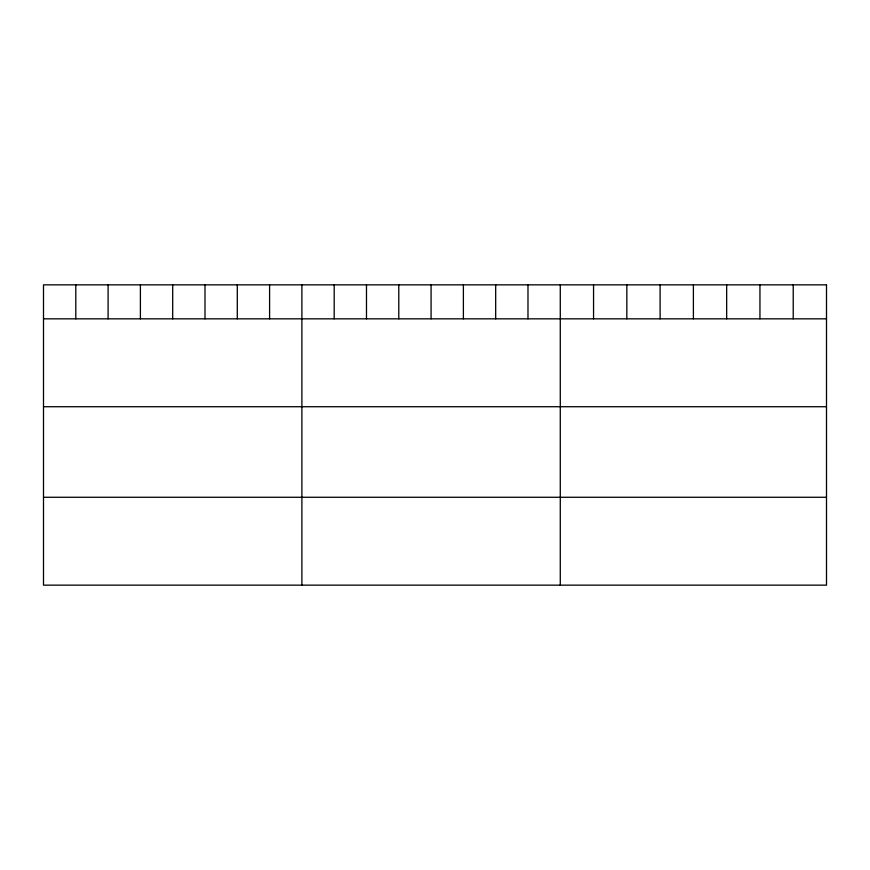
<?xml version="1.0" encoding="UTF-8"?>
<svg xmlns="http://www.w3.org/2000/svg" width="870" height="870" viewBox="0 0 870 870"><rect width="100%" height="100%" fill="white"/><g stroke="black" fill="none" stroke-linecap="round" stroke-linejoin="round"><path stroke-width="1.3" d="M43.5 318.833L826.5 318.833M43.5 406.725L826.5 406.725M43.5 497.27L826.5 497.27M793.222 284.849L793.222 318.833M759.945 284.849L759.945 318.833M726.668 284.849L726.668 318.833M693.39 284.849L693.39 318.833M660.112 284.849L660.112 318.833M626.835 284.849L626.835 318.833M593.557 284.849L593.557 318.833M560.28 284.849L560.28 585.151M527.981 284.849L527.981 318.833M495.682 284.849L495.682 318.833M463.384 284.849L463.384 318.833M431.085 284.849L431.085 318.833M398.786 284.849L398.786 318.833M366.487 284.849L366.487 318.833M334.189 284.849L334.189 318.833M301.89 284.849L301.89 585.151M269.591 284.849L269.591 318.833M237.292 284.849L237.292 318.833M204.994 284.849L204.994 318.833M172.695 284.849L172.695 318.833M140.396 284.849L140.396 318.833M108.097 284.849L108.097 318.833M75.799 284.849L75.799 318.833M826.5 284.849L43.5 284.849L43.5 585.151L826.5 585.151L826.5 284.849"/></g></svg>
